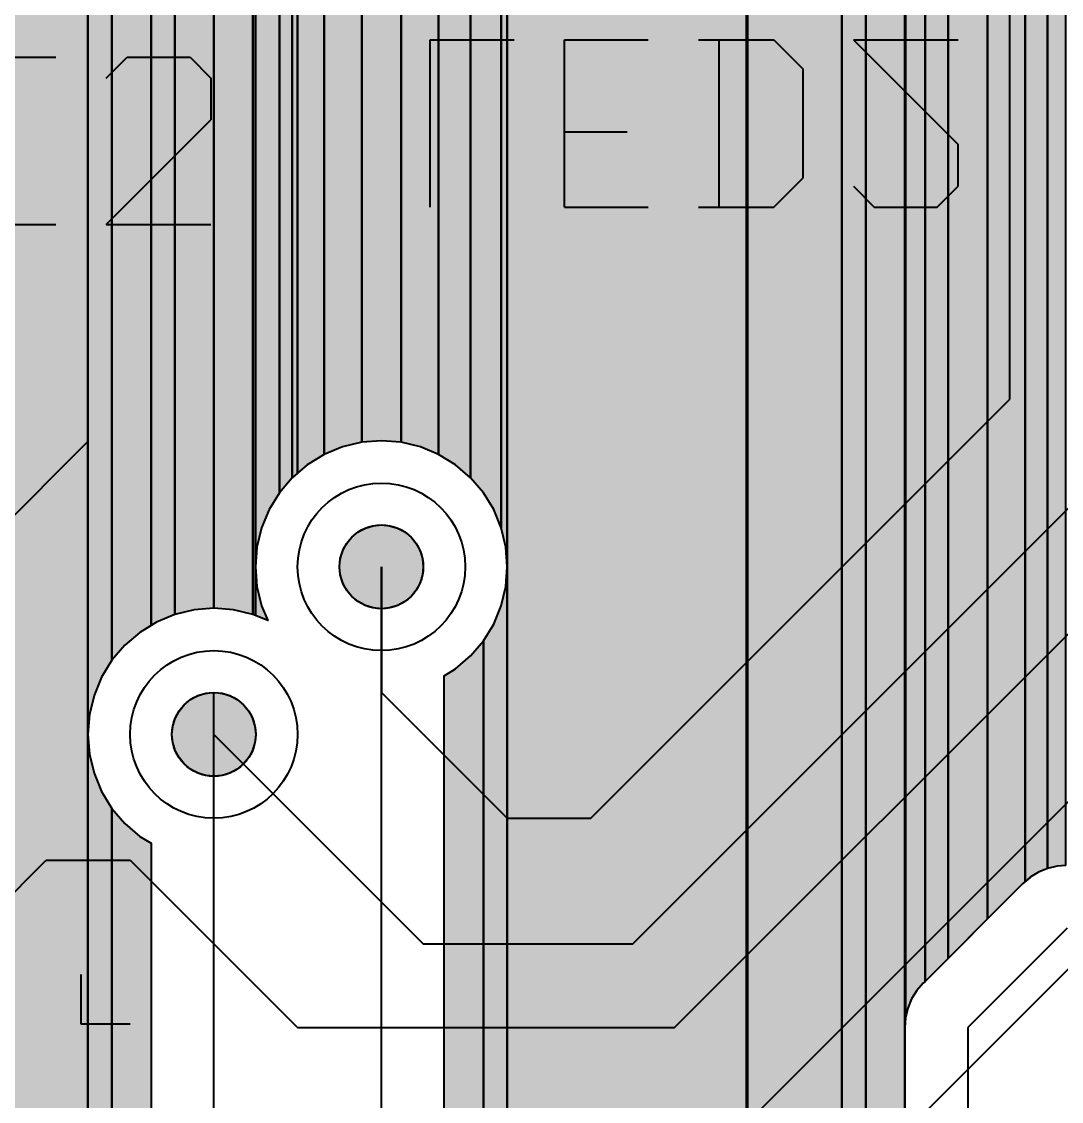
# Model space of a CAD drawing. Header units: millimetres. Extents: x 1.4 to 58.4, y 2.1 to 36.1.
# Drawn here: x 26.27 to 32.58, y 14.61 to 21.15 of the extents above; entities that cross this region are included whole.
import ezdxf

# ---------------------------------------------------------------- set-up
doc = ezdxf.new("R2010")
doc.units = ezdxf.units.MM
for name, color, linetype in [('bottom_copper', 7, 'Continuous'), ('bottom_silk', 7, 'Continuous'), ('drill_plated', 7, 'Continuous'), ('top_copper', 7, 'Continuous'), ('top_silk', 7, 'Continuous')]:
    doc.layers.add(name, color=color, linetype=linetype)

# ---------------------------------------------------------------- blocks, each defined once
blk = doc.blocks.new('Block11624')
at = {"layer": 'bottom_copper', "lineweight": 40}
for points in [[(0, 15.54), (-0.1023, 15.4774), (-0.1622, 15.4262), (-0.1622, 32.385), (0, 32.385), (0, 15.54)], [(0.2274, 15.6139), (0.1108, 15.5859), (0, 15.54), (0, 32.385), (0.2274, 32.385), (0.2274, 15.6139)], [(0.4666, 15.6139), (0.347, 15.6234), (0.2274, 15.6139), (0.2274, 32.385), (0.4666, 32.385), (0.4666, 15.6139)], [(0.694, 15.54), (0.5832, 15.5859), (0.4666, 15.6139), (0.4666, 32.385), (0.694, 32.385), (0.694, 15.54)], [(0.8875, 15.3995), (0.7963, 15.4774), (0.694, 15.54), (0.694, 32.385), (0.8875, 32.385), (0.8875, 15.3995)], [(1.0739, 15.0952), (1.028, 15.206), (0.9654, 15.3083), (0.8875, 15.3995), (0.8875, 32.385), (1.0739, 32.385), (1.0739, 15.0952)], [(1.109, 14.859), (1.1019, 14.9786), (1.0739, 15.0952), (1.0739, 32.385), (1.109, 32.385), (1.109, 14.859)], [(2.5618, 0), (1.109, 0), (1.109, 32.385), (2.5618, 32.385), (2.5618, 0)], [(2.5665, 1.9927), (2.5618, 1.933), (2.5618, 32.385), (2.5665, 32.385), (2.5665, 1.9927)], [(3.1387, 2.314), (2.9589, 2.314), (2.944, 2.3152), (2.8842, 2.3105), (2.8259, 2.2965), (2.7705, 2.2735), (2.7194, 2.2422), (2.6738, 2.2032), (2.6348, 2.1576), (2.6035, 2.1065), (2.5805, 2.0511), (2.5665, 1.9928), (2.5665, 32.385), (3.1387, 32.385), (3.1387, 2.314)], [(3.2846, 8.9583), (3.222, 8.856), (3.1761, 8.7452), (3.1481, 8.6286), (3.1387, 8.509), (3.1387, 20.701), (3.1481, 20.5814), (3.1761, 20.4648), (3.222, 20.354), (3.2846, 20.2517), (3.2846, 8.9583)], [(3.5208, 9.1685), (3.4537, 9.1274), (3.3625, 9.0495), (3.2846, 8.9583), (3.2846, 20.2517), (3.3625, 20.1605), (3.4537, 20.0826), (3.5208, 20.0415), (3.5208, 9.1685)], [(4.4962, 13.0484), (4.4452, 13.0445), (4.3869, 13.0305), (4.3869, 20.1122), (4.4435, 20.1605), (4.4962, 20.2223), (4.4962, 13.0484)], [(4.3869, 13.0305), (4.3315, 13.0075), (4.2804, 12.9762), (4.25, 12.9502), (4.25, 20.02), (4.3523, 20.0826), (4.3869, 20.1122), (4.3869, 13.0305)], [(3.5255, 12.1247), (3.5208, 12.065), (3.5208, 20.0415), (3.5255, 20.0387), (3.5255, 12.1247)], [(3.6442, 12.345), (3.6328, 12.3352), (3.5938, 12.2896), (3.5625, 12.2385), (3.5395, 12.1831), (3.5255, 12.1248), (3.5255, 20.0387), (3.556, 20.02), (3.6442, 19.9835), (3.6442, 12.345)], [(3.7834, 12.4842), (3.6442, 12.345), (3.6442, 19.9835), (3.6668, 19.9741), (3.7834, 19.9461), (3.7834, 12.4842)], [(4.25, 12.9502), (4.2348, 12.9372), (4.225, 12.9259), (4.0226, 12.7235), (4.0226, 19.9461), (4.1392, 19.9741), (4.25, 20.02), (4.25, 12.9502)], [(4.0226, 12.7235), (3.7834, 12.4842), (3.7834, 19.9461), (3.903, 19.9366), (4.0226, 19.9461), (4.0226, 12.7235)], [(1.109, 8.509), (1.1019, 8.6286), (1.0739, 8.7452), (1.028, 8.856), (0.9654, 8.9583), (0.9654, 14.4097), (1.028, 14.512), (1.0739, 14.6228), (1.1019, 14.7394), (1.109, 14.859), (1.109, 8.509)], [(0.9654, 8.9583), (0.8875, 9.0495), (0.7963, 9.1274), (0.728, 9.1692), (0.728, 14.1988), (0.7963, 14.2406), (0.8875, 14.3185), (0.9654, 14.4097), (0.9654, 8.9583)], [(3.522, 9.1692), (3.5208, 9.1685), (3.5208, 12.065), (3.522, 12.0501), (3.522, 9.1692)]]:
    blk.add_hatch(color=7, dxfattribs=at).paths.add_polyline_path(points, flags=0)
at = {"layer": 'bottom_copper', "color": 7, "lineweight": 40}
for points in [[(0, 15.54), (-0.1023, 15.4774), (-0.1622, 15.4262), (-0.1622, 32.385), (0, 32.385), (0, 15.54)], [(0.2274, 15.6139), (0.1108, 15.5859), (0, 15.54), (0, 32.385), (0.2274, 32.385), (0.2274, 15.6139)], [(0.4666, 15.6139), (0.347, 15.6234), (0.2274, 15.6139), (0.2274, 32.385), (0.4666, 32.385), (0.4666, 15.6139)], [(0.694, 15.54), (0.5832, 15.5859), (0.4666, 15.6139), (0.4666, 32.385), (0.694, 32.385), (0.694, 15.54)], [(0.8875, 15.3995), (0.7963, 15.4774), (0.694, 15.54), (0.694, 32.385), (0.8875, 32.385), (0.8875, 15.3995)], [(1.0739, 15.0952), (1.028, 15.206), (0.9654, 15.3083), (0.8875, 15.3995), (0.8875, 32.385), (1.0739, 32.385), (1.0739, 15.0952)], [(1.109, 14.859), (1.1019, 14.9786), (1.0739, 15.0952), (1.0739, 32.385), (1.109, 32.385), (1.109, 14.859)], [(2.5618, 0), (1.109, 0), (1.109, 32.385), (2.5618, 32.385), (2.5618, 0)], [(2.5665, 1.9927), (2.5618, 1.933), (2.5618, 32.385), (2.5665, 32.385), (2.5665, 1.9927)], [(3.1387, 2.314), (2.9589, 2.314), (2.944, 2.3152), (2.8842, 2.3105), (2.8259, 2.2965), (2.7705, 2.2735), (2.7194, 2.2422), (2.6738, 2.2032), (2.6348, 2.1576), (2.6035, 2.1065), (2.5805, 2.0511), (2.5665, 1.9928), (2.5665, 32.385), (3.1387, 32.385), (3.1387, 2.314)], [(3.2846, 8.9583), (3.222, 8.856), (3.1761, 8.7452), (3.1481, 8.6286), (3.1387, 8.509), (3.1387, 20.701), (3.1481, 20.5814), (3.1761, 20.4648), (3.222, 20.354), (3.2846, 20.2517), (3.2846, 8.9583)], [(3.5208, 9.1685), (3.4537, 9.1274), (3.3625, 9.0495), (3.2846, 8.9583), (3.2846, 20.2517), (3.3625, 20.1605), (3.4537, 20.0826), (3.5208, 20.0415), (3.5208, 9.1685)], [(4.4962, 13.0484), (4.4452, 13.0445), (4.3869, 13.0305), (4.3869, 20.1122), (4.4435, 20.1605), (4.4962, 20.2223), (4.4962, 13.0484)], [(4.3869, 13.0305), (4.3315, 13.0075), (4.2804, 12.9762), (4.25, 12.9502), (4.25, 20.02), (4.3523, 20.0826), (4.3869, 20.1122), (4.3869, 13.0305)], [(3.5255, 12.1247), (3.5208, 12.065), (3.5208, 20.0415), (3.5255, 20.0387), (3.5255, 12.1247)], [(3.6442, 12.345), (3.6328, 12.3352), (3.5938, 12.2896), (3.5625, 12.2385), (3.5395, 12.1831), (3.5255, 12.1248), (3.5255, 20.0387), (3.556, 20.02), (3.6442, 19.9835), (3.6442, 12.345)], [(3.7834, 12.4842), (3.6442, 12.345), (3.6442, 19.9835), (3.6668, 19.9741), (3.7834, 19.9461), (3.7834, 12.4842)], [(4.25, 12.9502), (4.2348, 12.9372), (4.225, 12.9259), (4.0226, 12.7235), (4.0226, 19.9461), (4.1392, 19.9741), (4.25, 20.02), (4.25, 12.9502)], [(4.0226, 12.7235), (3.7834, 12.4842), (3.7834, 19.9461), (3.903, 19.9366), (4.0226, 19.9461), (4.0226, 12.7235)], [(1.109, 8.509), (1.1019, 8.6286), (1.0739, 8.7452), (1.028, 8.856), (0.9654, 8.9583), (0.9654, 14.4097), (1.028, 14.512), (1.0739, 14.6228), (1.1019, 14.7394), (1.109, 14.859), (1.109, 8.509)], [(0.9654, 8.9583), (0.8875, 9.0495), (0.7963, 9.1274), (0.728, 9.1692), (0.728, 14.1988), (0.7963, 14.2406), (0.8875, 14.3185), (0.9654, 14.4097), (0.9654, 8.9583)], [(3.522, 9.1692), (3.5208, 9.1685), (3.5208, 12.065), (3.522, 12.0501), (3.522, 9.1692)]]:
    blk.add_lwpolyline(points, close=True, dxfattribs=at)
blk = doc.blocks.new('Block12349')
at = {"layer": 'bottom_copper', "lineweight": 40}
for points in [[(1.4791, 0), (0.7542, 0), (0.7542, 32.385), (1.4791, 32.385), (1.4791, 0)], [(1.625, 14.2923), (1.5624, 14.19), (1.5165, 14.0792), (1.4885, 13.9626), (1.4791, 13.843), (1.4791, 32.385), (1.625, 32.385), (1.625, 14.2923)], [(1.8624, 14.5032), (1.7941, 14.4614), (1.7029, 14.3835), (1.625, 14.2923), (1.625, 32.385), (1.8624, 32.385), (1.8624, 14.5032)], [(2.0072, 14.5699), (1.8964, 14.524), (1.8624, 14.5032), (1.8624, 32.385), (2.0072, 32.385), (2.0072, 14.5699)], [(2.2434, 14.6073), (2.1238, 14.5979), (2.0072, 14.5699), (2.0072, 32.385), (2.2434, 32.385), (2.2434, 14.6073)], [(2.4796, 14.5699), (2.363, 14.5979), (2.2434, 14.6073), (2.2434, 32.385), (2.4796, 32.385), (2.4796, 14.5699)], [(2.495, 14.5635), (2.4796, 14.5699), (2.4796, 32.385), (2.495, 32.385), (2.495, 14.5635)], [(2.641, 15.3083), (2.5784, 15.206), (2.5325, 15.0952), (2.5045, 14.9786), (2.495, 14.859), (2.495, 32.385), (2.641, 32.385), (2.641, 15.3083)], [(2.7189, 15.3995), (2.641, 15.3083), (2.641, 32.385), (2.7189, 32.385), (2.7189, 15.3995)], [(2.7502, 15.4262), (2.7189, 15.3995), (2.7189, 32.385), (2.7502, 32.385), (2.7502, 15.4262)], [(2.495, 14.5635), (2.495, 14.859), (2.5045, 14.7394), (2.5325, 14.6228), (2.5698, 14.5326), (2.495, 14.5635)], [(1.625, 7.9423), (1.5624, 7.84), (1.5165, 7.7292), (1.4885, 7.6126), (1.4791, 7.493), (1.4791, 13.843), (1.4885, 13.7234), (1.5165, 13.6068), (1.5624, 13.496), (1.625, 13.3937), (1.625, 7.9423)], [(1.8624, 8.1532), (1.7941, 8.1114), (1.7029, 8.0335), (1.625, 7.9423), (1.625, 13.3937), (1.7029, 13.3025), (1.7941, 13.2246), (1.8624, 13.1828), (1.8624, 8.1532)]]:
    blk.add_hatch(color=7, dxfattribs=at).paths.add_polyline_path(points, flags=0)
at = {"layer": 'bottom_copper', "color": 7, "lineweight": 40}
for points in [[(1.4791, 0), (0.7542, 0), (0.7542, 32.385), (1.4791, 32.385), (1.4791, 0)], [(1.625, 14.2923), (1.5624, 14.19), (1.5165, 14.0792), (1.4885, 13.9626), (1.4791, 13.843), (1.4791, 32.385), (1.625, 32.385), (1.625, 14.2923)], [(1.8624, 14.5032), (1.7941, 14.4614), (1.7029, 14.3835), (1.625, 14.2923), (1.625, 32.385), (1.8624, 32.385), (1.8624, 14.5032)], [(2.0072, 14.5699), (1.8964, 14.524), (1.8624, 14.5032), (1.8624, 32.385), (2.0072, 32.385), (2.0072, 14.5699)], [(2.2434, 14.6073), (2.1238, 14.5979), (2.0072, 14.5699), (2.0072, 32.385), (2.2434, 32.385), (2.2434, 14.6073)], [(2.4796, 14.5699), (2.363, 14.5979), (2.2434, 14.6073), (2.2434, 32.385), (2.4796, 32.385), (2.4796, 14.5699)], [(2.495, 14.5635), (2.4796, 14.5699), (2.4796, 32.385), (2.495, 32.385), (2.495, 14.5635)], [(2.641, 15.3083), (2.5784, 15.206), (2.5325, 15.0952), (2.5045, 14.9786), (2.495, 14.859), (2.495, 32.385), (2.641, 32.385), (2.641, 15.3083)], [(2.7189, 15.3995), (2.641, 15.3083), (2.641, 32.385), (2.7189, 32.385), (2.7189, 15.3995)], [(2.7502, 15.4262), (2.7189, 15.3995), (2.7189, 32.385), (2.7502, 32.385), (2.7502, 15.4262)], [(2.495, 14.5635), (2.495, 14.859), (2.5045, 14.7394), (2.5325, 14.6228), (2.5698, 14.5326), (2.495, 14.5635)], [(1.625, 7.9423), (1.5624, 7.84), (1.5165, 7.7292), (1.4885, 7.6126), (1.4791, 7.493), (1.4791, 13.843), (1.4885, 13.7234), (1.5165, 13.6068), (1.5624, 13.496), (1.625, 13.3937), (1.625, 7.9423)], [(1.8624, 8.1532), (1.7941, 8.1114), (1.7029, 8.0335), (1.625, 7.9423), (1.625, 13.3937), (1.7029, 13.3025), (1.7941, 13.2246), (1.8624, 13.1828), (1.8624, 8.1532)]]:
    blk.add_lwpolyline(points, close=True, dxfattribs=at)

msp = doc.modelspace()

# ---------------------------------------------------------------- hatches: boundary and pattern name
at = {"layer": 'bottom_copper', "lineweight": 40}
for points in [[(28.7051, 17.7974), (28.6907, 17.7498), (28.6672, 17.7059), (28.6356, 17.6674), (28.5971, 17.6358), (28.5532, 17.6123), (28.5056, 17.5979), (28.456, 17.593), (28.4064, 17.5979), (28.3588, 17.6123), (28.3149, 17.6358), (28.2764, 17.6674), (28.2448, 17.7059), (28.2213, 17.7498), (28.2069, 17.7974), (28.202, 17.847), (28.2069, 17.8966), (28.2213, 17.9442), (28.2448, 17.9881), (28.2764, 18.0266), (28.3149, 18.0582), (28.3588, 18.0817), (28.4064, 18.0961), (28.456, 18.101), (28.5056, 18.0961), (28.5532, 18.0817), (28.5971, 18.0582), (28.6356, 18.0266), (28.6672, 17.9881), (28.6907, 17.9442), (28.7051, 17.8966), (28.71, 17.847), (28.7051, 17.7974)], [(27.6891, 16.7814), (27.6747, 16.7338), (27.6512, 16.6899), (27.6196, 16.6514), (27.5811, 16.6198), (27.5372, 16.5963), (27.4896, 16.5819), (27.44, 16.577), (27.3904, 16.5819), (27.3428, 16.5963), (27.2989, 16.6198), (27.2604, 16.6514), (27.2288, 16.6899), (27.2053, 16.7338), (27.1909, 16.7814), (27.186, 16.831), (27.1909, 16.8806), (27.2053, 16.9282), (27.2288, 16.9721), (27.2604, 17.0106), (27.2989, 17.0422), (27.3428, 17.0657), (27.3904, 17.0801), (27.44, 17.085), (27.4896, 17.0801), (27.5372, 17.0657), (27.5811, 17.0422), (27.6196, 17.0106), (27.6512, 16.9721), (27.6747, 16.9282), (27.6891, 16.8806), (27.694, 16.831), (27.6891, 16.7814)]]:
    msp.add_hatch(color=7, dxfattribs=at).paths.add_polyline_path(points, flags=0)
at = {"layer": 'drill_plated', "lineweight": 40}
for points in [[(28.7051, 17.7974), (28.6907, 17.7498), (28.6672, 17.7059), (28.6356, 17.6674), (28.5971, 17.6358), (28.5532, 17.6123), (28.5056, 17.5979), (28.456, 17.593), (28.4064, 17.5979), (28.3588, 17.6123), (28.3149, 17.6358), (28.2764, 17.6674), (28.2448, 17.7059), (28.2213, 17.7498), (28.2069, 17.7974), (28.202, 17.847), (28.2069, 17.8966), (28.2213, 17.9442), (28.2448, 17.9881), (28.2764, 18.0266), (28.3149, 18.0582), (28.3588, 18.0817), (28.4064, 18.0961), (28.456, 18.101), (28.5056, 18.0961), (28.5532, 18.0817), (28.5971, 18.0582), (28.6356, 18.0266), (28.6672, 17.9881), (28.6907, 17.9442), (28.7051, 17.8966), (28.71, 17.847), (28.7051, 17.7974)], [(27.6891, 16.7814), (27.6747, 16.7338), (27.6512, 16.6899), (27.6196, 16.6514), (27.5811, 16.6198), (27.5372, 16.5963), (27.4896, 16.5819), (27.44, 16.577), (27.3904, 16.5819), (27.3428, 16.5963), (27.2989, 16.6198), (27.2604, 16.6514), (27.2288, 16.6899), (27.2053, 16.7338), (27.1909, 16.7814), (27.186, 16.831), (27.1909, 16.8806), (27.2053, 16.9282), (27.2288, 16.9721), (27.2604, 17.0106), (27.2989, 17.0422), (27.3428, 17.0657), (27.3904, 17.0801), (27.44, 17.085), (27.4896, 17.0801), (27.5372, 17.0657), (27.5811, 17.0422), (27.6196, 17.0106), (27.6512, 16.9721), (27.6747, 16.9282), (27.6891, 16.8806), (27.694, 16.831), (27.6891, 16.7814)]]:
    msp.add_hatch(color=7, dxfattribs=at).paths.add_polyline_path(points, flags=0)
at = {"layer": 'top_copper', "lineweight": 40}
for points in [[(28.7051, 17.7974), (28.6907, 17.7498), (28.6672, 17.7059), (28.6356, 17.6674), (28.5971, 17.6358), (28.5532, 17.6123), (28.5056, 17.5979), (28.456, 17.593), (28.4064, 17.5979), (28.3588, 17.6123), (28.3149, 17.6358), (28.2764, 17.6674), (28.2448, 17.7059), (28.2213, 17.7498), (28.2069, 17.7974), (28.202, 17.847), (28.2069, 17.8966), (28.2213, 17.9442), (28.2448, 17.9881), (28.2764, 18.0266), (28.3149, 18.0582), (28.3588, 18.0817), (28.4064, 18.0961), (28.456, 18.101), (28.5056, 18.0961), (28.5532, 18.0817), (28.5971, 18.0582), (28.6356, 18.0266), (28.6672, 17.9881), (28.6907, 17.9442), (28.7051, 17.8966), (28.71, 17.847), (28.7051, 17.7974)], [(27.6891, 16.7814), (27.6747, 16.7338), (27.6512, 16.6899), (27.6196, 16.6514), (27.5811, 16.6198), (27.5372, 16.5963), (27.4896, 16.5819), (27.44, 16.577), (27.3904, 16.5819), (27.3428, 16.5963), (27.2989, 16.6198), (27.2604, 16.6514), (27.2288, 16.6899), (27.2053, 16.7338), (27.1909, 16.7814), (27.186, 16.831), (27.1909, 16.8806), (27.2053, 16.9282), (27.2288, 16.9721), (27.2604, 17.0106), (27.2989, 17.0422), (27.3428, 17.0657), (27.3904, 17.0801), (27.44, 17.085), (27.4896, 17.0801), (27.5372, 17.0657), (27.5811, 17.0422), (27.6196, 17.0106), (27.6512, 16.9721), (27.6747, 16.9282), (27.6891, 16.8806), (27.694, 16.831), (27.6891, 16.7814)]]:
    msp.add_hatch(color=7, dxfattribs=at).paths.add_polyline_path(points, flags=0)

# ---------------------------------------------------------------- linework, layer by layer
at = {"layer": 'bottom_copper', "color": 7, "lineweight": 40}
for p, q in [((27.9468, 18.4142), (27.9468, 35.373)), ((27.9468, 35.373), (27.9468, 18.4142)), ((28.3364, 18.6019), (28.2198, 18.5739)), ((28.456, 18.6114), (28.3364, 18.6019)), ((28.5756, 18.6019), (28.456, 18.6114)), ((28.6922, 18.5739), (28.5756, 18.6019)), ((28.2198, 18.5739), (28.109, 18.528)), ((28.803, 18.528), (28.6922, 18.5739)), ((28.0067, 18.4654), (27.9468, 18.4142)), ((28.109, 18.528), (28.0067, 18.4654)), ((28.9053, 18.4654), (28.803, 18.528)), ((28.9965, 18.3875), (28.9053, 18.4654)), ((27.9468, 18.4142), (27.9155, 18.3875)), ((27.9155, 18.3875), (27.8376, 18.2963)), ((29.0744, 18.2963), (28.9965, 18.3875)), ((27.8376, 18.2963), (27.775, 18.194)), ((29.137, 18.194), (29.0744, 18.2963)), ((27.775, 18.194), (27.7291, 18.0832)), ((29.1829, 18.0832), (29.137, 18.194)), ((27.7291, 18.0832), (27.7011, 17.9666)), ((29.2109, 17.9666), (29.1829, 18.0832)), ((27.7011, 17.9666), (27.6916, 17.847)), ((29.218, 17.847), (29.2109, 17.9666)), ((27.6916, 17.847), (27.7011, 17.7274)), ((28.456, 11.497), (28.456, 17.847)), ((29.2109, 17.7274), (29.218, 17.847)), ((27.7011, 17.7274), (27.7291, 17.6108)), ((29.1829, 17.6108), (29.2109, 17.7274)), ((27.2038, 17.5579), (27.093, 17.512)), ((27.3204, 17.5859), (27.2038, 17.5579)), ((27.44, 17.5953), (27.3204, 17.5859)), ((27.5596, 17.5859), (27.44, 17.5953)), ((27.6762, 17.5579), (27.5596, 17.5859)), ((27.7664, 17.5206), (27.6762, 17.5579)), ((27.7291, 17.6108), (27.7664, 17.5206)), ((29.137, 17.5), (29.1829, 17.6108)), ((27.093, 17.512), (26.9907, 17.4494)), ((29.0744, 17.3977), (29.137, 17.5)), ((26.9907, 17.4494), (26.8995, 17.3715)), ((26.8995, 17.3715), (26.8216, 17.2803)), ((28.9965, 17.3065), (29.0744, 17.3977)), ((28.9053, 17.2286), (28.9965, 17.3065)), ((26.8216, 17.2803), (26.759, 17.178)), ((28.837, 17.1868), (28.9053, 17.2286)), ((26.759, 17.178), (26.7131, 17.0672)), ((28.837, 12.1572), (28.837, 17.1868)), ((26.7131, 17.0672), (26.6851, 16.9506)), ((27.44, 10.481), (27.44, 17.085)), ((26.6851, 16.9506), (26.6757, 16.831)), ((26.6757, 16.831), (26.6851, 16.7114)), ((26.6851, 16.7114), (26.7131, 16.5948)), ((26.7131, 16.5948), (26.759, 16.484)), ((26.759, 16.484), (26.8216, 16.3817)), ((26.8216, 16.3817), (26.8995, 16.2905)), ((26.8995, 16.2905), (26.9907, 16.2126)), ((26.9907, 16.2126), (27.059, 16.1708)), ((27.059, 16.1708), (27.059, 11.1412)), ((32.4405, 15.9955), (32.3894, 15.9642)), ((32.4959, 16.0185), (32.4405, 15.9955)), ((32.5542, 16.0325), (32.4959, 16.0185)), ((32.606, 16.0365), (32.5542, 16.0325)), ((32.334, 15.9139), (31.7532, 15.333)), ((32.3438, 15.9252), (32.334, 15.9139)), ((32.3893, 15.9641), (32.3438, 15.9252)), ((32.3894, 15.9642), (32.3893, 15.9641)), ((32.614, 15.655), (32.012, 15.053)), ((31.7418, 15.3232), (31.7028, 15.2776)), ((31.7532, 15.333), (31.7418, 15.3232)), ((31.7028, 15.2776), (31.6715, 15.2265)), ((31.6715, 15.2265), (31.6485, 15.1711)), ((31.6485, 15.1711), (31.6345, 15.1128)), ((31.6345, 15.1127), (31.6298, 15.053)), ((31.6345, 15.1128), (31.6345, 15.1127)), ((31.6298, 15.053), (31.631, 15.0381)), ((31.631, 15.0381), (31.631, 12.1572)), ((32.012, 15.053), (32.012, 11.497))]:
    msp.add_line(p, q, dxfattribs=at)
for points in [[(28.7051, 17.7974), (28.6907, 17.7498), (28.6672, 17.7059), (28.6356, 17.6674), (28.5971, 17.6358), (28.5532, 17.6123), (28.5056, 17.5979), (28.456, 17.593), (28.4064, 17.5979), (28.3588, 17.6123), (28.3149, 17.6358), (28.2764, 17.6674), (28.2448, 17.7059), (28.2213, 17.7498), (28.2069, 17.7974), (28.202, 17.847), (28.2069, 17.8966), (28.2213, 17.9442), (28.2448, 17.9881), (28.2764, 18.0266), (28.3149, 18.0582), (28.3588, 18.0817), (28.4064, 18.0961), (28.456, 18.101), (28.5056, 18.0961), (28.5532, 18.0817), (28.5971, 18.0582), (28.6356, 18.0266), (28.6672, 17.9881), (28.6907, 17.9442), (28.7051, 17.8966), (28.71, 17.847), (28.7051, 17.7974)], [(27.6891, 16.7814), (27.6747, 16.7338), (27.6512, 16.6899), (27.6196, 16.6514), (27.5811, 16.6198), (27.5372, 16.5963), (27.4896, 16.5819), (27.44, 16.577), (27.3904, 16.5819), (27.3428, 16.5963), (27.2989, 16.6198), (27.2604, 16.6514), (27.2288, 16.6899), (27.2053, 16.7338), (27.1909, 16.7814), (27.186, 16.831), (27.1909, 16.8806), (27.2053, 16.9282), (27.2288, 16.9721), (27.2604, 17.0106), (27.2989, 17.0422), (27.3428, 17.0657), (27.3904, 17.0801), (27.44, 17.085), (27.4896, 17.0801), (27.5372, 17.0657), (27.5811, 17.0422), (27.6196, 17.0106), (27.6512, 16.9721), (27.6747, 16.9282), (27.6891, 16.8806), (27.694, 16.831), (27.6891, 16.7814)]]:
    msp.add_lwpolyline(points, close=True, dxfattribs=at)
for centre, major_axis in [((28.456, 17.847), (0.508, 0)), ((28.456, 17.847), (0.254, 0)), ((27.44, 16.831), (0.508, 0)), ((27.44, 16.831), (0.254, 0))]:
    msp.add_ellipse(centre, major_axis=major_axis, ratio=1, dxfattribs=at)
at = {"layer": 'bottom_silk', "color": 7, "lineweight": 40}
for p, q in [((28.7526, 20.0272), (28.7526, 21.0432)), ((28.7526, 21.0432), (29.2606, 21.0432)), ((29.5654, 21.0432), (30.0734, 21.0432)), ((29.5654, 20.0272), (29.5654, 21.0432)), ((30.3782, 21.0432), (30.8354, 21.0432)), ((30.5052, 20.0272), (30.5052, 21.0432)), ((30.8354, 21.0432), (31.0132, 20.8654)), ((31.318, 21.0432), (31.953, 20.4082)), ((31.318, 21.0432), (31.953, 21.0432)), ((31.0132, 20.205), (31.0132, 20.8654)), ((29.5654, 20.4844), (29.9464, 20.4844)), ((31.953, 20.1542), (31.953, 20.4082)), ((30.8354, 20.0272), (31.0132, 20.205)), ((31.318, 20.1542), (31.445, 20.0272)), ((31.826, 20.0272), (31.953, 20.1542)), ((29.5654, 20.0272), (30.0734, 20.0272)), ((30.3782, 20.0272), (30.8354, 20.0272)), ((31.445, 20.0272), (31.826, 20.0272))]:
    msp.add_line(p, q, dxfattribs=at)
at = {"layer": 'drill_plated', "color": 7, "lineweight": 40}
for points in [[(28.7051, 17.7974), (28.6907, 17.7498), (28.6672, 17.7059), (28.6356, 17.6674), (28.5971, 17.6358), (28.5532, 17.6123), (28.5056, 17.5979), (28.456, 17.593), (28.4064, 17.5979), (28.3588, 17.6123), (28.3149, 17.6358), (28.2764, 17.6674), (28.2448, 17.7059), (28.2213, 17.7498), (28.2069, 17.7974), (28.202, 17.847), (28.2069, 17.8966), (28.2213, 17.9442), (28.2448, 17.9881), (28.2764, 18.0266), (28.3149, 18.0582), (28.3588, 18.0817), (28.4064, 18.0961), (28.456, 18.101), (28.5056, 18.0961), (28.5532, 18.0817), (28.5971, 18.0582), (28.6356, 18.0266), (28.6672, 17.9881), (28.6907, 17.9442), (28.7051, 17.8966), (28.71, 17.847), (28.7051, 17.7974)], [(27.6891, 16.7814), (27.6747, 16.7338), (27.6512, 16.6899), (27.6196, 16.6514), (27.5811, 16.6198), (27.5372, 16.5963), (27.4896, 16.5819), (27.44, 16.577), (27.3904, 16.5819), (27.3428, 16.5963), (27.2989, 16.6198), (27.2604, 16.6514), (27.2288, 16.6899), (27.2053, 16.7338), (27.1909, 16.7814), (27.186, 16.831), (27.1909, 16.8806), (27.2053, 16.9282), (27.2288, 16.9721), (27.2604, 17.0106), (27.2989, 17.0422), (27.3428, 17.0657), (27.3904, 17.0801), (27.44, 17.085), (27.4896, 17.0801), (27.5372, 17.0657), (27.5811, 17.0422), (27.6196, 17.0106), (27.6512, 16.9721), (27.6747, 16.9282), (27.6891, 16.8806), (27.694, 16.831), (27.6891, 16.7814)]]:
    msp.add_lwpolyline(points, close=True, dxfattribs=at)
for centre in [(28.456, 17.847), (27.44, 16.831)]:
    msp.add_ellipse(centre, major_axis=(0.254, 0), ratio=1, dxfattribs=at)
at = {"layer": 'top_copper', "color": 7, "lineweight": 40}
for p, q in [((26.678, 18.609), (26.678, 21.911)), ((32.266, 18.863), (32.266, 21.911)), ((29.726, 16.323), (32.266, 18.863)), ((25.789, 17.72), (26.678, 18.609)), ((29.98, 15.561), (33.028, 18.609)), ((30.234, 15.053), (33.536, 18.355)), ((30.6225, 14.4254), (34.298, 18.101)), ((28.456, 17.847), (28.456, 17.085)), ((31.1385, 13.9255), (35.06, 17.847)), ((28.456, 17.085), (29.218, 16.323)), ((27.44, 16.831), (28.71, 15.561)), ((29.218, 16.323), (29.726, 16.323)), ((25.983, 15.628), (26.424, 16.069)), ((26.424, 16.069), (26.932, 16.069)), ((26.932, 16.069), (27.948, 15.053)), ((28.71, 15.561), (29.98, 15.561)), ((27.948, 15.053), (30.234, 15.053))]:
    msp.add_line(p, q, dxfattribs=at)
for points in [[(28.7051, 17.7974), (28.6907, 17.7498), (28.6672, 17.7059), (28.6356, 17.6674), (28.5971, 17.6358), (28.5532, 17.6123), (28.5056, 17.5979), (28.456, 17.593), (28.4064, 17.5979), (28.3588, 17.6123), (28.3149, 17.6358), (28.2764, 17.6674), (28.2448, 17.7059), (28.2213, 17.7498), (28.2069, 17.7974), (28.202, 17.847), (28.2069, 17.8966), (28.2213, 17.9442), (28.2448, 17.9881), (28.2764, 18.0266), (28.3149, 18.0582), (28.3588, 18.0817), (28.4064, 18.0961), (28.456, 18.101), (28.5056, 18.0961), (28.5532, 18.0817), (28.5971, 18.0582), (28.6356, 18.0266), (28.6672, 17.9881), (28.6907, 17.9442), (28.7051, 17.8966), (28.71, 17.847), (28.7051, 17.7974)], [(27.6891, 16.7814), (27.6747, 16.7338), (27.6512, 16.6899), (27.6196, 16.6514), (27.5811, 16.6198), (27.5372, 16.5963), (27.4896, 16.5819), (27.44, 16.577), (27.3904, 16.5819), (27.3428, 16.5963), (27.2989, 16.6198), (27.2604, 16.6514), (27.2288, 16.6899), (27.2053, 16.7338), (27.1909, 16.7814), (27.186, 16.831), (27.1909, 16.8806), (27.2053, 16.9282), (27.2288, 16.9721), (27.2604, 17.0106), (27.2989, 17.0422), (27.3428, 17.0657), (27.3904, 17.0801), (27.44, 17.085), (27.4896, 17.0801), (27.5372, 17.0657), (27.5811, 17.0422), (27.6196, 17.0106), (27.6512, 16.9721), (27.6747, 16.9282), (27.6891, 16.8806), (27.694, 16.831), (27.6891, 16.7814)]]:
    msp.add_lwpolyline(points, close=True, dxfattribs=at)
for centre, major_axis in [((28.456, 17.847), (0.508, 0)), ((28.456, 17.847), (0.254, 0)), ((27.44, 16.831), (0.508, 0)), ((27.44, 16.831), (0.254, 0))]:
    msp.add_ellipse(centre, major_axis=major_axis, ratio=1, dxfattribs=at)
at = {"layer": 'top_silk', "color": 7, "lineweight": 40}
for p, q in [((26.1524, 20.9379), (26.4826, 20.9379)), ((26.7874, 20.8109), (26.9144, 20.9379)), ((26.9144, 20.9379), (27.2954, 20.9379)), ((27.2954, 20.9379), (27.4224, 20.8109)), ((27.4224, 20.8109), (27.4224, 20.5569)), ((26.7874, 19.9219), (27.4224, 20.5569)), ((26.1524, 19.9219), (26.4826, 19.9219)), ((26.7874, 19.9219), (27.4224, 19.9219)), ((26.633, 15.3755), (26.633, 15.0755)), ((26.633, 15.0755), (26.933, 15.0755))]:
    msp.add_line(p, q, dxfattribs=at)

# ---------------------------------------------------------------- block references
at = {"layer": 'bottom_copper'}
for name, p in [('Block12349', (25.1966, 2.988)), ('Block11624', (28.109, 2.988))]:
    msp.add_blockref(name, p, dxfattribs=at)

doc.saveas('drawing.dxf')
